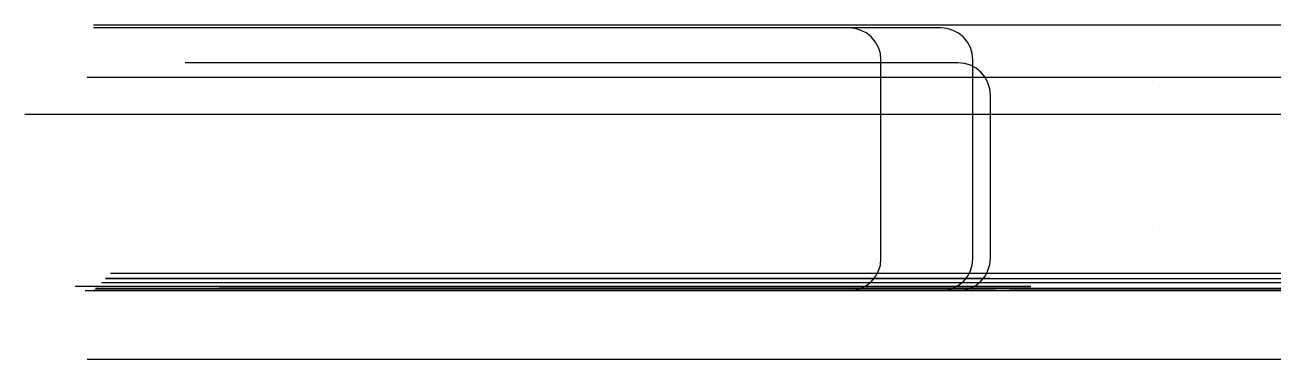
# Model space of a CAD drawing. Header units: metres. Extents: x 0 to 2256, y 0 to 166.
# Drawn here: x 0 to 621, y 0 to 166 of the extents above; entities that cross this region are included whole.
import ezdxf

# ---------------------------------------------------------------- set-up
doc = ezdxf.new("R2010")
doc.units = ezdxf.units.M
for name, color, linetype in [('RBAR-T10-F', 2, 'Continuous'), ('RBAR-T10-P', 2, 'Continuous'), ('RBAR-T12-G', 3, 'Continuous'), ('RBAR-T12-H', 3, 'Continuous'), ('RBAR-T16-I', 4, 'Continuous'), ('RBAR-T16-I1', 4, 'Continuous'), ('RBAR-T16-K', 4, 'Continuous'), ('RBAR-T20-L', 5, 'Continuous'), ('RBAR-T20-M', 5, 'Continuous'), ('RBAR-T20-O', 5, 'Continuous'), ('RBAR-T25-N', 6, 'Continuous'), ('RBAR-T8-A', 1, 'Continuous'), ('RBAR-T8-A1', 1, 'Continuous'), ('RBAR-T8-B', 1, 'Continuous'), ('RBAR-T8-B1', 1, 'Continuous'), ('RBAR-T8-B2', 1, 'Continuous'), ('RBAR-T8-C', 1, 'Continuous'), ('RBAR-T8-D', 1, 'Continuous'), ('RBAR-T8-E', 1, 'Continuous')]:
    doc.layers.add(name, color=color, linetype=linetype)

msp = doc.modelspace()

# ---------------------------------------------------------------- linework, layer by layer
at = {"layer": 'RBAR-T10-F'}
for points in [[(192.9, 35, 35), (192.9, 35, 9035)], [(228, 35, 35), (228, 35, 9035)], [(328, 35, 35), (328, 35, 9035)], [(428, 35, 35), (428, 35, 9035)]]:
    msp.add_polyline3d(points, dxfattribs=at)
at = {"layer": 'RBAR-T10-P'}
for points in [[(706.4, 35, 0), (55, 35, 0), (51.1, 35, 0.4), (47.4, 35, 1.5), (43.9, 35, 3.4), (40.9, 35, 5.9), (38.4, 35, 8.9), (36.5, 35, 12.4), (35.4, 35, 16.1), (35, 35, 20), (35, 35, 285.6), (35.4, 35, 289.5), (36.5, 35, 293.3), (38.4, 35, 296.7), (40.9, 35, 299.8), (43.9, 35, 302.3), (47.4, 35, 304.1), (51.1, 35, 305.3), (55, 35, 305.6), (726.4, 35, 305.6)], [(756.4, 35, 0), (105, 35, 0), (101.1, 35, 0.4), (97.4, 35, 1.5), (93.9, 35, 3.4), (90.9, 35, 5.9), (88.4, 35, 8.9), (86.5, 35, 12.4), (85.4, 35, 16.1), (85, 35, 20), (85, 35, 285.6), (85.4, 35, 289.5), (86.5, 35, 293.3), (88.4, 35, 296.7), (90.9, 35, 299.8), (93.9, 35, 302.3), (97.4, 35, 304.1), (101.1, 35, 305.3), (105, 35, 305.6), (776.4, 35, 305.6)], [(946, 35, 0), (294.7, 35, 0), (290.8, 35, 0.4), (287, 35, 1.5), (283.5, 35, 3.4), (280.5, 35, 5.9), (278, 35, 8.9), (276.2, 35, 12.4), (275, 35, 16.1), (274.6, 35, 20), (274.6, 35, 285.6), (275, 35, 289.5), (276.2, 35, 293.3), (278, 35, 296.7), (280.5, 35, 299.8), (283.5, 35, 302.3), (287, 35, 304.1), (290.8, 35, 305.3), (294.7, 35, 305.6), (966.1, 35, 305.6)], [(531, 35, 325.7), (706.4, 35, 325.7)], [(1236.6, 35, 8485), (585.2, 35, 8485), (581.3, 35, 8485.4), (577.6, 35, 8486.5), (574.1, 35, 8488.4), (571.1, 35, 8490.9), (568.6, 35, 8493.9), (566.7, 35, 8497.4), (565.6, 35, 8501.1), (565.2, 35, 8505), (565.2, 35, 8770.6), (565.6, 35, 8774.5), (566.7, 35, 8778.3), (568.6, 35, 8781.7), (571.1, 35, 8784.8), (574.1, 35, 8787.3), (577.6, 35, 8789.1), (581.3, 35, 8790.3), (585.2, 35, 8790.6), (1256.6, 35, 8790.6)], [(581, 35, 325.7), (756.4, 35, 325.7)]]:
    msp.add_polyline3d(points, dxfattribs=at)
at = {"layer": 'RBAR-T12-G'}
for points in [[(31, 140, 0), (2256, 140, 0)], [(0, 121.7, 0), (2225, 121.7, 0)], [(31, 0, 0), (2256, 0, 0)], [(31, 0, 0), (2256, 0, 0)]]:
    msp.add_polyline3d(points, dxfattribs=at)
at = {"layer": 'RBAR-T12-H'}
for points in [[(96.5, 36, 229.1), (308.2, 36, 229.1), (312.7, 36, 228.6), (317, 36, 227.3), (321, 36, 225.2), (324.5, 36, 222.3), (327.4, 36, 218.8), (329.5, 36, 214.8), (330.8, 36, 210.5), (331.3, 36, 206), (331.3, 36, 23.1), (330.8, 36, 18.6), (329.5, 36, 14.3), (327.4, 36, 10.3), (324.5, 36, 6.8), (321, 36, 3.9), (317, 36, 1.8), (312.7, 36, 0.4), (308.2, 36, 0), (125.3, 36, 0), (120.8, 36, 0.4), (116.5, 36, 1.8), (112.5, 36, 3.9), (109, 36, 6.8), (106.1, 36, 10.3), (104, 36, 14.3), (102.7, 36, 18.6), (102.2, 36, 23.1), (102.2, 36, 234.8), (96.5, 36, 229.1), (25, 36, 300.5), (25, 36, 157.6)], [(107.5, 36, 229.1), (319.2, 36, 229.1), (323.7, 36, 228.6), (328, 36, 227.3), (332, 36, 225.2), (335.5, 36, 222.3), (338.4, 36, 218.8), (340.5, 36, 214.8), (341.8, 36, 210.5), (342.3, 36, 206), (342.3, 36, 23.1), (341.8, 36, 18.6), (340.5, 36, 14.3), (338.4, 36, 10.3), (335.5, 36, 6.8), (332, 36, 3.9), (328, 36, 1.8), (323.7, 36, 0.4), (319.2, 36, 0), (136.3, 36, 0), (131.8, 36, 0.4), (127.5, 36, 1.8), (123.5, 36, 3.9), (120, 36, 6.8), (117.1, 36, 10.3), (115, 36, 14.3), (113.7, 36, 18.6), (113.2, 36, 23.1), (113.2, 36, 234.8), (107.5, 36, 229.1), (36, 36, 300.5), (36, 36, 157.6)], [(107.5, 36, 229.1), (319.2, 36, 229.1), (323.7, 36, 228.6), (328, 36, 227.3), (332, 36, 225.2), (335.5, 36, 222.3), (338.4, 36, 218.8), (340.5, 36, 214.8), (341.8, 36, 210.5), (342.3, 36, 206), (342.3, 36, 23.1), (341.8, 36, 18.6), (340.5, 36, 14.3), (338.4, 36, 10.3), (335.5, 36, 6.8), (332, 36, 3.9), (328, 36, 1.8), (323.7, 36, 0.4), (319.2, 36, 0), (136.3, 36, 0), (131.8, 36, 0.4), (127.5, 36, 1.8), (123.5, 36, 3.9), (120, 36, 6.8), (117.1, 36, 10.3), (115, 36, 14.3), (113.7, 36, 18.6), (113.2, 36, 23.1), (113.2, 36, 234.8), (107.5, 36, 229.1), (36, 36, 300.5), (36, 36, 157.6)], [(265.4, 36, 2502.8), (477.1, 36, 2502.8), (481.6, 36, 2502.4), (485.9, 36, 2501), (489.9, 36, 2498.9), (493.4, 36, 2496), (496.3, 36, 2492.5), (498.4, 36, 2488.5), (499.7, 36, 2484.2), (500.2, 36, 2479.7), (500.2, 36, 2296.8), (499.7, 36, 2292.3), (498.4, 36, 2288), (496.3, 36, 2284), (493.4, 36, 2280.5), (489.9, 36, 2277.6), (485.9, 36, 2275.5), (481.6, 36, 2274.2), (477.1, 36, 2273.8), (294.2, 36, 2273.8), (289.7, 36, 2274.2), (285.4, 36, 2275.5), (281.4, 36, 2277.6), (277.9, 36, 2280.5), (275, 36, 2284), (272.9, 36, 2288), (271.6, 36, 2292.3), (271.1, 36, 2296.8), (271.1, 36, 2508.6), (265.4, 36, 2502.8), (193.9, 36, 2574.3), (193.9, 36, 2431.4)], [(265.4, 36, 7050.3), (477.1, 36, 7050.3), (481.6, 36, 7049.9), (485.9, 36, 7048.5), (489.9, 36, 7046.4), (493.4, 36, 7043.5), (496.3, 36, 7040), (498.4, 36, 7036), (499.7, 36, 7031.7), (500.2, 36, 7027.2), (500.2, 36, 6844.3), (499.7, 36, 6839.8), (498.4, 36, 6835.5), (496.3, 36, 6831.5), (493.4, 36, 6828), (489.9, 36, 6825.1), (485.9, 36, 6823), (481.6, 36, 6821.7), (477.1, 36, 6821.2), (294.2, 36, 6821.2), (289.7, 36, 6821.7), (285.4, 36, 6823), (281.4, 36, 6825.1), (277.9, 36, 6828), (275, 36, 6831.5), (272.9, 36, 6835.5), (271.6, 36, 6839.8), (271.1, 36, 6844.3), (271.1, 36, 7056.1), (265.4, 36, 7050.3), (193.9, 36, 7121.8), (193.9, 36, 6978.9)]]:
    msp.add_polyline3d(points, dxfattribs=at)
at = {"layer": 'RBAR-T16-I'}
for points in [[(564, 136, 51.8), (564, 136, 2426.8)], [(564, 65.2, 51.8), (564, 65.2, 2426.8)], [(564, 38, 6682), (564, 38, 9057)]]:
    msp.add_polyline3d(points, dxfattribs=at)
at = {"layer": 'RBAR-T16-I1'}
for points in [[(564, 38, 38), (564, 38, 9038)], [(564, 38, 57), (564, 38, 9057)]]:
    msp.add_polyline3d(points, dxfattribs=at)
at = {"layer": 'RBAR-T16-K'}
msp.add_polyline3d([(38, 38, 1270), (799.8, 38, 1270), (806, 38, 1269.4), (812.1, 38, 1267.5), (817.6, 38, 1264.6), (822.5, 38, 1260.6), (826.5, 38, 1255.7), (829.4, 38, 1250.2), (831.2, 38, 1244.2), (831.9, 38, 1237.9), (831.9, 38, 0)], dxfattribs=at)
at = {"layer": 'RBAR-T20-L'}
for points in [[(40, 40, 0), (1715, 40, 0)], [(528, 40, 0), (2203, 40, 0)], [(581, 40, 0), (2256, 40, 0)]]:
    msp.add_polyline3d(points, dxfattribs=at)
at = {"layer": 'RBAR-T20-M'}
msp.add_polyline3d([(40, 40, 0), (409, 40, 0), (422.8, 40, 1.4), (436.1, 40, 5.4), (448.3, 40, 11.9), (459, 40, 20.7), (467.8, 40, 31.5), (474.4, 40, 43.7), (478.4, 40, 57), (479.8, 40, 70.8), (479.8, 40, 535.8), (478.4, 40, 549.6), (474.4, 40, 562.9), (467.8, 40, 575.1), (459, 40, 585.8), (448.3, 40, 594.6), (436.1, 40, 601.2), (422.8, 40, 605.2), (409, 40, 606.6), (40, 40, 606.6)], dxfattribs=at)
at = {"layer": 'RBAR-T20-O'}
msp.add_polyline3d([(140.9, 40, -639.8), (140.9, 40, 496.2), (140.6, 40, 503.4), (139.5, 40, 510.4), (137.7, 40, 517.3), (43.2, 40, 816.9), (41.4, 40, 823.8), (40.4, 40, 830.8), (40, 40, 838), (40, 40, 9095)], dxfattribs=at)
at = {"layer": 'RBAR-T25-N'}
msp.add_polyline3d([(919.6, 42.5, 0), (1056.5, 42.5, 0), (1073.8, 42.5, 1.7), (1090.5, 42.5, 6.8), (1105.8, 42.5, 15), (1119.2, 42.5, 26), (1130.3, 42.5, 39.4), (1138.5, 42.5, 54.8), (1143.5, 42.5, 71.4), (1145.2, 42.5, 88.7), (1145.2, 42.5, 1234.5), (1143.5, 42.5, 1251.9), (1138.5, 42.5, 1268.5), (1130.3, 42.5, 1283.8), (1119.2, 42.5, 1297.3), (1105.8, 42.5, 1308.3), (1090.5, 42.5, 1316.5), (1073.8, 42.5, 1321.6), (1056.5, 42.5, 1323.3), (42.5, 42.5, 1323.3)], dxfattribs=at)
msp.add_polyline3d([(919.6, 42.5, 0), (1056.5, 42.5, 0), (1073.8, 42.5, 1.7), (1090.5, 42.5, 6.8), (1105.8, 42.5, 15), (1119.2, 42.5, 26), (1130.3, 42.5, 39.4), (1138.5, 42.5, 54.8), (1143.5, 42.5, 71.4), (1145.2, 42.5, 88.7), (1145.2, 42.5, 1234.5), (1143.5, 42.5, 1251.9), (1138.5, 42.5, 1268.5), (1130.3, 42.5, 1283.8), (1119.2, 42.5, 1297.3), (1105.8, 42.5, 1308.3), (1090.5, 42.5, 1316.5), (1073.8, 42.5, 1321.6), (1056.5, 42.5, 1323.3), (42.5, 42.5, 1323.3)], dxfattribs=at)
at = {"layer": 'RBAR-T8-A'}
msp.add_polyline3d([(34, 34, 0), (2209, 34, 0)], dxfattribs=at)
msp.add_polyline3d([(34, 34, 0), (2209, 34, 0)], dxfattribs=at)
msp.add_polyline3d([(34, 34, 0), (2209, 34, 0)], dxfattribs=at)
msp.add_polyline3d([(34, 34, 0), (2209, 34, 0)], dxfattribs=at)
msp.add_polyline3d([(34, 34, 0), (2209, 34, 0)], dxfattribs=at)
msp.add_polyline3d([(34, 34, 0), (2209, 34, 0)], dxfattribs=at)
msp.add_polyline3d([(34, 34, 0), (2209, 34, 0)], dxfattribs=at)
msp.add_polyline3d([(34, 34, 0), (2209, 34, 0)], dxfattribs=at)
msp.add_polyline3d([(34, 34, 0), (2209, 34, 0)], dxfattribs=at)
msp.add_polyline3d([(34, 34, 0), (2209, 34, 0)], dxfattribs=at)
msp.add_polyline3d([(34, 34, 0), (2209, 34, 0)], dxfattribs=at)
msp.add_polyline3d([(34, 34, 0), (2209, 34, 0)], dxfattribs=at)
msp.add_polyline3d([(34, 34, 0), (2209, 34, 0)], dxfattribs=at)
msp.add_polyline3d([(34, 34, 0), (2209, 34, 0)], dxfattribs=at)
msp.add_polyline3d([(34, 34, 0), (2209, 34, 0)], dxfattribs=at)
msp.add_polyline3d([(34, 34, 0), (2209, 34, 0)], dxfattribs=at)
msp.add_polyline3d([(34, 34, 0), (2209, 34, 0)], dxfattribs=at)
msp.add_polyline3d([(34, 34, 0), (2209, 34, 0)], dxfattribs=at)
msp.add_polyline3d([(34, 34, 0), (2209, 34, 0)], dxfattribs=at)
msp.add_polyline3d([(34, 34, 0), (2209, 34, 0)], dxfattribs=at)
msp.add_polyline3d([(34, 34, 0), (2209, 34, 0)], dxfattribs=at)
msp.add_polyline3d([(34, 34, 0), (2209, 34, 0)], dxfattribs=at)
msp.add_polyline3d([(34, 34, 0), (2209, 34, 0)], dxfattribs=at)
msp.add_polyline3d([(34, 34, 0), (2209, 34, 0)], dxfattribs=at)
msp.add_polyline3d([(34, 34, 0), (2209, 34, 0)], dxfattribs=at)
msp.add_polyline3d([(34, 34, 0), (2209, 34, 0)], dxfattribs=at)
msp.add_polyline3d([(34, 34, 0), (2209, 34, 0)], dxfattribs=at)
msp.add_polyline3d([(34, 34, 0), (2209, 34, 0)], dxfattribs=at)
msp.add_polyline3d([(34, 34, 0), (2209, 34, 0)], dxfattribs=at)
msp.add_polyline3d([(34, 34, 0), (2209, 34, 0)], dxfattribs=at)
msp.add_polyline3d([(34, 34, 0), (2209, 34, 0)], dxfattribs=at)
msp.add_polyline3d([(34, 34, 0), (2209, 34, 0)], dxfattribs=at)
msp.add_polyline3d([(34, 34, 0), (2209, 34, 0)], dxfattribs=at)
msp.add_polyline3d([(34, 34, 0), (2209, 34, 0)], dxfattribs=at)
msp.add_polyline3d([(34, 34, 0), (2209, 34, 0)], dxfattribs=at)
msp.add_polyline3d([(34, 34, 0), (2209, 34, 0)], dxfattribs=at)
msp.add_polyline3d([(34, 34, 0), (2209, 34, 0)], dxfattribs=at)
msp.add_polyline3d([(34, 34, 0), (2209, 34, 0)], dxfattribs=at)
msp.add_polyline3d([(34, 34, 0), (2209, 34, 0)], dxfattribs=at)
msp.add_polyline3d([(34, 34, 0), (2209, 34, 0)], dxfattribs=at)
msp.add_polyline3d([(34, 34, 0), (2209, 34, 0)], dxfattribs=at)
msp.add_polyline3d([(34, 34, 0), (2209, 34, 0)], dxfattribs=at)
msp.add_polyline3d([(34, 34, 0), (2209, 34, 0)], dxfattribs=at)
msp.add_polyline3d([(34, 34, 0), (2209, 34, 0)], dxfattribs=at)
msp.add_polyline3d([(34, 34, 0), (2209, 34, 0)], dxfattribs=at)
msp.add_polyline3d([(34, 34, 0), (2209, 34, 0)], dxfattribs=at)
msp.add_polyline3d([(34, 34, 0), (2209, 34, 0)], dxfattribs=at)
msp.add_polyline3d([(34, 34, 0), (2209, 34, 0)], dxfattribs=at)
msp.add_polyline3d([(34, 34, 0), (2209, 34, 0)], dxfattribs=at)
msp.add_polyline3d([(34, 34, 0), (2209, 34, 0)], dxfattribs=at)
msp.add_polyline3d([(34, 34, 0), (2209, 34, 0)], dxfattribs=at)
msp.add_polyline3d([(34, 34, 0), (2209, 34, 0)], dxfattribs=at)
msp.add_polyline3d([(34, 34, 0), (2209, 34, 0)], dxfattribs=at)
at = {"layer": 'RBAR-T8-A1'}
msp.add_polyline3d([(34, 166, 0), (2234, 166, 0)], dxfattribs=at)
msp.add_polyline3d([(34, 166, 0), (2234, 166, 0)], dxfattribs=at)
msp.add_polyline3d([(34, 166, 0), (2234, 166, 0)], dxfattribs=at)
msp.add_polyline3d([(34, 166, 0), (2234, 166, 0)], dxfattribs=at)
msp.add_polyline3d([(34, 166, 0), (2234, 166, 0)], dxfattribs=at)
msp.add_polyline3d([(34, 166, 0), (2234, 166, 0)], dxfattribs=at)
msp.add_polyline3d([(34, 166, 0), (2234, 166, 0)], dxfattribs=at)
msp.add_polyline3d([(34, 166, 0), (2234, 166, 0)], dxfattribs=at)
msp.add_polyline3d([(34, 166, 0), (2234, 166, 0)], dxfattribs=at)
msp.add_polyline3d([(34, 166, 0), (2234, 166, 0)], dxfattribs=at)
msp.add_polyline3d([(34, 166, 0), (2234, 166, 0)], dxfattribs=at)
msp.add_polyline3d([(34, 166, 0), (2234, 166, 0)], dxfattribs=at)
msp.add_polyline3d([(34, 166, 0), (2234, 166, 0)], dxfattribs=at)
msp.add_polyline3d([(34, 166, 0), (2234, 166, 0)], dxfattribs=at)
msp.add_polyline3d([(34, 166, 0), (2234, 166, 0)], dxfattribs=at)
msp.add_polyline3d([(34, 166, 0), (2234, 166, 0)], dxfattribs=at)
msp.add_polyline3d([(34, 166, 0), (2234, 166, 0)], dxfattribs=at)
msp.add_polyline3d([(34, 166, 0), (2234, 166, 0)], dxfattribs=at)
msp.add_polyline3d([(34, 166, 0), (2234, 166, 0)], dxfattribs=at)
msp.add_polyline3d([(34, 166, 0), (2234, 166, 0)], dxfattribs=at)
msp.add_polyline3d([(34, 166, 0), (2234, 166, 0)], dxfattribs=at)
msp.add_polyline3d([(34, 166, 0), (2234, 166, 0)], dxfattribs=at)
msp.add_polyline3d([(34, 166, 0), (2234, 166, 0)], dxfattribs=at)
msp.add_polyline3d([(34, 166, 0), (2234, 166, 0)], dxfattribs=at)
msp.add_polyline3d([(34, 166, 0), (2234, 166, 0)], dxfattribs=at)
msp.add_polyline3d([(34, 166, 0), (2234, 166, 0)], dxfattribs=at)
msp.add_polyline3d([(34, 166, 0), (2234, 166, 0)], dxfattribs=at)
msp.add_polyline3d([(34, 166, 0), (2234, 166, 0)], dxfattribs=at)
msp.add_polyline3d([(34, 166, 0), (2234, 166, 0)], dxfattribs=at)
msp.add_polyline3d([(34, 166, 0), (2234, 166, 0)], dxfattribs=at)
msp.add_polyline3d([(34, 166, 0), (2234, 166, 0)], dxfattribs=at)
msp.add_polyline3d([(34, 166, 0), (2234, 166, 0)], dxfattribs=at)
msp.add_polyline3d([(34, 166, 0), (2234, 166, 0)], dxfattribs=at)
msp.add_polyline3d([(34, 166, 0), (2234, 166, 0)], dxfattribs=at)
msp.add_polyline3d([(34, 166, 0), (2234, 166, 0)], dxfattribs=at)
msp.add_polyline3d([(34, 166, 0), (2234, 166, 0)], dxfattribs=at)
msp.add_polyline3d([(34, 166, 0), (2234, 166, 0)], dxfattribs=at)
msp.add_polyline3d([(34, 166, 0), (2234, 166, 0)], dxfattribs=at)
msp.add_polyline3d([(34, 166, 0), (2234, 166, 0)], dxfattribs=at)
msp.add_polyline3d([(34, 166, 0), (2234, 166, 0)], dxfattribs=at)
msp.add_polyline3d([(34, 166, 0), (2234, 166, 0)], dxfattribs=at)
msp.add_polyline3d([(34, 166, 0), (2234, 166, 0)], dxfattribs=at)
msp.add_polyline3d([(34, 166, 0), (2234, 166, 0)], dxfattribs=at)
msp.add_polyline3d([(34, 166, 0), (2234, 166, 0)], dxfattribs=at)
msp.add_polyline3d([(34, 166, 0), (2234, 166, 0)], dxfattribs=at)
msp.add_polyline3d([(34, 166, 0), (2234, 166, 0)], dxfattribs=at)
msp.add_polyline3d([(34, 166, 0), (2234, 166, 0)], dxfattribs=at)
msp.add_polyline3d([(34, 166, 0), (2234, 166, 0)], dxfattribs=at)
msp.add_polyline3d([(34, 166, 0), (2234, 166, 0)], dxfattribs=at)
msp.add_polyline3d([(34, 166, 0), (2234, 166, 0)], dxfattribs=at)
msp.add_polyline3d([(34, 166, 0), (2234, 166, 0)], dxfattribs=at)
msp.add_polyline3d([(34, 166, 0), (2234, 166, 0)], dxfattribs=at)
msp.add_polyline3d([(34, 166, 0), (2234, 166, 0)], dxfattribs=at)
at = {"layer": 'RBAR-T8-B'}
for points in [[(34, 34, 0), (420.5, 34, 0), (423.7, 34, 0.3), (426.8, 34, 1.2), (429.6, 34, 2.7), (432.1, 34, 4.8), (434.1, 34, 7.2), (435.6, 34, 10), (436.5, 34, 13.1), (436.8, 34, 16.3), (436.8, 34, 67.1), (436.5, 34, 70.3), (435.6, 34, 73.4), (434.1, 34, 76.2), (432.1, 34, 78.6), (429.6, 34, 80.7), (426.8, 34, 82.2), (423.7, 34, 83.1), (420.5, 34, 83.4), (34, 34, 83.4)], [(34, 34, 0), (420.5, 34, 0), (423.7, 34, 0.3), (426.8, 34, 1.2), (429.6, 34, 2.7), (432.1, 34, 4.8), (434.1, 34, 7.2), (435.6, 34, 10), (436.5, 34, 13.1), (436.8, 34, 16.3), (436.8, 34, 67.1), (436.5, 34, 70.3), (435.6, 34, 73.4), (434.1, 34, 76.2), (432.1, 34, 78.6), (429.6, 34, 80.7), (426.8, 34, 82.2), (423.7, 34, 83.1), (420.5, 34, 83.4), (34, 34, 83.4)], [(34, 34, 0), (420.5, 34, 0), (423.7, 34, 0.3), (426.8, 34, 1.2), (429.6, 34, 2.7), (432.1, 34, 4.8), (434.1, 34, 7.2), (435.6, 34, 10), (436.5, 34, 13.1), (436.8, 34, 16.3), (436.8, 34, 67.1), (436.5, 34, 70.3), (435.6, 34, 73.4), (434.1, 34, 76.2), (432.1, 34, 78.6), (429.6, 34, 80.7), (426.8, 34, 82.2), (423.7, 34, 83.1), (420.5, 34, 83.4), (34, 34, 83.4)], [(34, 34, 0), (420.5, 34, 0), (423.7, 34, 0.3), (426.8, 34, 1.2), (429.6, 34, 2.7), (432.1, 34, 4.8), (434.1, 34, 7.2), (435.6, 34, 10), (436.5, 34, 13.1), (436.8, 34, 16.3), (436.8, 34, 67.1), (436.5, 34, 70.3), (435.6, 34, 73.4), (434.1, 34, 76.2), (432.1, 34, 78.6), (429.6, 34, 80.7), (426.8, 34, 82.2), (423.7, 34, 83.1), (420.5, 34, 83.4), (34, 34, 83.4)], [(34, 34, 0), (420.5, 34, 0), (423.7, 34, 0.3), (426.8, 34, 1.2), (429.6, 34, 2.7), (432.1, 34, 4.8), (434.1, 34, 7.2), (435.6, 34, 10), (436.5, 34, 13.1), (436.8, 34, 16.3), (436.8, 34, 67.1), (436.5, 34, 70.3), (435.6, 34, 73.4), (434.1, 34, 76.2), (432.1, 34, 78.6), (429.6, 34, 80.7), (426.8, 34, 82.2), (423.7, 34, 83.1), (420.5, 34, 83.4), (34, 34, 83.4)], [(34, 34, 0), (420.5, 34, 0), (423.7, 34, 0.3), (426.8, 34, 1.2), (429.6, 34, 2.7), (432.1, 34, 4.8), (434.1, 34, 7.2), (435.6, 34, 10), (436.5, 34, 13.1), (436.8, 34, 16.3), (436.8, 34, 67.1), (436.5, 34, 70.3), (435.6, 34, 73.4), (434.1, 34, 76.2), (432.1, 34, 78.6), (429.6, 34, 80.7), (426.8, 34, 82.2), (423.7, 34, 83.1), (420.5, 34, 83.4), (34, 34, 83.4)], [(34, 34, 0), (420.5, 34, 0), (423.7, 34, 0.3), (426.8, 34, 1.2), (429.6, 34, 2.7), (432.1, 34, 4.8), (434.1, 34, 7.2), (435.6, 34, 10), (436.5, 34, 13.1), (436.8, 34, 16.3), (436.8, 34, 67.1), (436.5, 34, 70.3), (435.6, 34, 73.4), (434.1, 34, 76.2), (432.1, 34, 78.6), (429.6, 34, 80.7), (426.8, 34, 82.2), (423.7, 34, 83.1), (420.5, 34, 83.4), (34, 34, 83.4)], [(34, 34, 0), (420.5, 34, 0), (423.7, 34, 0.3), (426.8, 34, 1.2), (429.6, 34, 2.7), (432.1, 34, 4.8), (434.1, 34, 7.2), (435.6, 34, 10), (436.5, 34, 13.1), (436.8, 34, 16.3), (436.8, 34, 67.1), (436.5, 34, 70.3), (435.6, 34, 73.4), (434.1, 34, 76.2), (432.1, 34, 78.6), (429.6, 34, 80.7), (426.8, 34, 82.2), (423.7, 34, 83.1), (420.5, 34, 83.4), (34, 34, 83.4)], [(34, 34, 0), (420.5, 34, 0), (423.7, 34, 0.3), (426.8, 34, 1.2), (429.6, 34, 2.7), (432.1, 34, 4.8), (434.1, 34, 7.2), (435.6, 34, 10), (436.5, 34, 13.1), (436.8, 34, 16.3), (436.8, 34, 67.1), (436.5, 34, 70.3), (435.6, 34, 73.4), (434.1, 34, 76.2), (432.1, 34, 78.6), (429.6, 34, 80.7), (426.8, 34, 82.2), (423.7, 34, 83.1), (420.5, 34, 83.4), (34, 34, 83.4)], [(34, 34, 0), (420.5, 34, 0), (423.7, 34, 0.3), (426.8, 34, 1.2), (429.6, 34, 2.7), (432.1, 34, 4.8), (434.1, 34, 7.2), (435.6, 34, 10), (436.5, 34, 13.1), (436.8, 34, 16.3), (436.8, 34, 67.1), (436.5, 34, 70.3), (435.6, 34, 73.4), (434.1, 34, 76.2), (432.1, 34, 78.6), (429.6, 34, 80.7), (426.8, 34, 82.2), (423.7, 34, 83.1), (420.5, 34, 83.4), (34, 34, 83.4)], [(34, 34, 0), (420.5, 34, 0), (423.7, 34, 0.3), (426.8, 34, 1.2), (429.6, 34, 2.7), (432.1, 34, 4.8), (434.1, 34, 7.2), (435.6, 34, 10), (436.5, 34, 13.1), (436.8, 34, 16.3), (436.8, 34, 67.1), (436.5, 34, 70.3), (435.6, 34, 73.4), (434.1, 34, 76.2), (432.1, 34, 78.6), (429.6, 34, 80.7), (426.8, 34, 82.2), (423.7, 34, 83.1), (420.5, 34, 83.4), (34, 34, 83.4)], [(79.7, 34, 0), (466.3, 34, 0), (469.4, 34, 0.3), (472.5, 34, 1.2), (475.3, 34, 2.7), (477.8, 34, 4.8), (479.8, 34, 7.2), (481.3, 34, 10), (482.2, 34, 13.1), (482.5, 34, 16.3), (482.5, 34, 67.1), (482.2, 34, 70.3), (481.3, 34, 73.4), (479.8, 34, 76.2), (477.8, 34, 78.6), (475.3, 34, 80.7), (472.5, 34, 82.2), (469.4, 34, 83.1), (466.3, 34, 83.4), (79.7, 34, 83.4)], [(79.7, 34, 0), (466.3, 34, 0), (469.4, 34, 0.3), (472.5, 34, 1.2), (475.3, 34, 2.7), (477.8, 34, 4.8), (479.8, 34, 7.2), (481.3, 34, 10), (482.2, 34, 13.1), (482.5, 34, 16.3), (482.5, 34, 67.1), (482.2, 34, 70.3), (481.3, 34, 73.4), (479.8, 34, 76.2), (477.8, 34, 78.6), (475.3, 34, 80.7), (472.5, 34, 82.2), (469.4, 34, 83.1), (466.3, 34, 83.4), (79.7, 34, 83.4)], [(79.7, 34, 0), (466.3, 34, 0), (469.4, 34, 0.3), (472.5, 34, 1.2), (475.3, 34, 2.7), (477.8, 34, 4.8), (479.8, 34, 7.2), (481.3, 34, 10), (482.2, 34, 13.1), (482.5, 34, 16.3), (482.5, 34, 67.1), (482.2, 34, 70.3), (481.3, 34, 73.4), (479.8, 34, 76.2), (477.8, 34, 78.6), (475.3, 34, 80.7), (472.5, 34, 82.2), (469.4, 34, 83.1), (466.3, 34, 83.4), (79.7, 34, 83.4)], [(79.7, 34, 0), (466.3, 34, 0), (469.4, 34, 0.3), (472.5, 34, 1.2), (475.3, 34, 2.7), (477.8, 34, 4.8), (479.8, 34, 7.2), (481.3, 34, 10), (482.2, 34, 13.1), (482.5, 34, 16.3), (482.5, 34, 67.1), (482.2, 34, 70.3), (481.3, 34, 73.4), (479.8, 34, 76.2), (477.8, 34, 78.6), (475.3, 34, 80.7), (472.5, 34, 82.2), (469.4, 34, 83.1), (466.3, 34, 83.4), (79.7, 34, 83.4)], [(79.7, 34, 0), (466.3, 34, 0), (469.4, 34, 0.3), (472.5, 34, 1.2), (475.3, 34, 2.7), (477.8, 34, 4.8), (479.8, 34, 7.2), (481.3, 34, 10), (482.2, 34, 13.1), (482.5, 34, 16.3), (482.5, 34, 67.1), (482.2, 34, 70.3), (481.3, 34, 73.4), (479.8, 34, 76.2), (477.8, 34, 78.6), (475.3, 34, 80.7), (472.5, 34, 82.2), (469.4, 34, 83.1), (466.3, 34, 83.4), (79.7, 34, 83.4)], [(79.7, 34, 0), (466.3, 34, 0), (469.4, 34, 0.3), (472.5, 34, 1.2), (475.3, 34, 2.7), (477.8, 34, 4.8), (479.8, 34, 7.2), (481.3, 34, 10), (482.2, 34, 13.1), (482.5, 34, 16.3), (482.5, 34, 67.1), (482.2, 34, 70.3), (481.3, 34, 73.4), (479.8, 34, 76.2), (477.8, 34, 78.6), (475.3, 34, 80.7), (472.5, 34, 82.2), (469.4, 34, 83.1), (466.3, 34, 83.4), (79.7, 34, 83.4)], [(79.7, 34, 0), (466.3, 34, 0), (469.4, 34, 0.3), (472.5, 34, 1.2), (475.3, 34, 2.7), (477.8, 34, 4.8), (479.8, 34, 7.2), (481.3, 34, 10), (482.2, 34, 13.1), (482.5, 34, 16.3), (482.5, 34, 67.1), (482.2, 34, 70.3), (481.3, 34, 73.4), (479.8, 34, 76.2), (477.8, 34, 78.6), (475.3, 34, 80.7), (472.5, 34, 82.2), (469.4, 34, 83.1), (466.3, 34, 83.4), (79.7, 34, 83.4)], [(79.7, 34, 0), (466.3, 34, 0), (469.4, 34, 0.3), (472.5, 34, 1.2), (475.3, 34, 2.7), (477.8, 34, 4.8), (479.8, 34, 7.2), (481.3, 34, 10), (482.2, 34, 13.1), (482.5, 34, 16.3), (482.5, 34, 67.1), (482.2, 34, 70.3), (481.3, 34, 73.4), (479.8, 34, 76.2), (477.8, 34, 78.6), (475.3, 34, 80.7), (472.5, 34, 82.2), (469.4, 34, 83.1), (466.3, 34, 83.4), (79.7, 34, 83.4)], [(79.7, 34, 0), (466.3, 34, 0), (469.4, 34, 0.3), (472.5, 34, 1.2), (475.3, 34, 2.7), (477.8, 34, 4.8), (479.8, 34, 7.2), (481.3, 34, 10), (482.2, 34, 13.1), (482.5, 34, 16.3), (482.5, 34, 67.1), (482.2, 34, 70.3), (481.3, 34, 73.4), (479.8, 34, 76.2), (477.8, 34, 78.6), (475.3, 34, 80.7), (472.5, 34, 82.2), (469.4, 34, 83.1), (466.3, 34, 83.4), (79.7, 34, 83.4)], [(79.7, 34, 0), (466.3, 34, 0), (469.4, 34, 0.3), (472.5, 34, 1.2), (475.3, 34, 2.7), (477.8, 34, 4.8), (479.8, 34, 7.2), (481.3, 34, 10), (482.2, 34, 13.1), (482.5, 34, 16.3), (482.5, 34, 67.1), (482.2, 34, 70.3), (481.3, 34, 73.4), (479.8, 34, 76.2), (477.8, 34, 78.6), (475.3, 34, 80.7), (472.5, 34, 82.2), (469.4, 34, 83.1), (466.3, 34, 83.4), (79.7, 34, 83.4)], [(79.7, 34, 0), (466.3, 34, 0), (469.4, 34, 0.3), (472.5, 34, 1.2), (475.3, 34, 2.7), (477.8, 34, 4.8), (479.8, 34, 7.2), (481.3, 34, 10), (482.2, 34, 13.1), (482.5, 34, 16.3), (482.5, 34, 67.1), (482.2, 34, 70.3), (481.3, 34, 73.4), (479.8, 34, 76.2), (477.8, 34, 78.6), (475.3, 34, 80.7), (472.5, 34, 82.2), (469.4, 34, 83.1), (466.3, 34, 83.4), (79.7, 34, 83.4)], [(79.7, 34, 0), (466.3, 34, 0), (469.4, 34, 0.3), (472.5, 34, 1.2), (475.3, 34, 2.7), (477.8, 34, 4.8), (479.8, 34, 7.2), (481.3, 34, 10), (482.2, 34, 13.1), (482.5, 34, 16.3), (482.5, 34, 67.1), (482.2, 34, 70.3), (481.3, 34, 73.4), (479.8, 34, 76.2), (477.8, 34, 78.6), (475.3, 34, 80.7), (472.5, 34, 82.2), (469.4, 34, 83.1), (466.3, 34, 83.4), (79.7, 34, 83.4)], [(79.7, 34, 0), (466.3, 34, 0), (469.4, 34, 0.3), (472.5, 34, 1.2), (475.3, 34, 2.7), (477.8, 34, 4.8), (479.8, 34, 7.2), (481.3, 34, 10), (482.2, 34, 13.1), (482.5, 34, 16.3), (482.5, 34, 67.1), (482.2, 34, 70.3), (481.3, 34, 73.4), (479.8, 34, 76.2), (477.8, 34, 78.6), (475.3, 34, 80.7), (472.5, 34, 82.2), (469.4, 34, 83.1), (466.3, 34, 83.4), (79.7, 34, 83.4)], [(79.7, 34, 0), (466.3, 34, 0), (469.4, 34, 0.3), (472.5, 34, 1.2), (475.3, 34, 2.7), (477.8, 34, 4.8), (479.8, 34, 7.2), (481.3, 34, 10), (482.2, 34, 13.1), (482.5, 34, 16.3), (482.5, 34, 67.1), (482.2, 34, 70.3), (481.3, 34, 73.4), (479.8, 34, 76.2), (477.8, 34, 78.6), (475.3, 34, 80.7), (472.5, 34, 82.2), (469.4, 34, 83.1), (466.3, 34, 83.4), (79.7, 34, 83.4)], [(79.7, 34, 0), (466.3, 34, 0), (469.4, 34, 0.3), (472.5, 34, 1.2), (475.3, 34, 2.7), (477.8, 34, 4.8), (479.8, 34, 7.2), (481.3, 34, 10), (482.2, 34, 13.1), (482.5, 34, 16.3), (482.5, 34, 67.1), (482.2, 34, 70.3), (481.3, 34, 73.4), (479.8, 34, 76.2), (477.8, 34, 78.6), (475.3, 34, 80.7), (472.5, 34, 82.2), (469.4, 34, 83.1), (466.3, 34, 83.4), (79.7, 34, 83.4)], [(79.7, 34, 0), (466.3, 34, 0), (469.4, 34, 0.3), (472.5, 34, 1.2), (475.3, 34, 2.7), (477.8, 34, 4.8), (479.8, 34, 7.2), (481.3, 34, 10), (482.2, 34, 13.1), (482.5, 34, 16.3), (482.5, 34, 67.1), (482.2, 34, 70.3), (481.3, 34, 73.4), (479.8, 34, 76.2), (477.8, 34, 78.6), (475.3, 34, 80.7), (472.5, 34, 82.2), (469.4, 34, 83.1), (466.3, 34, 83.4), (79.7, 34, 83.4)], [(79.7, 34, 0), (466.3, 34, 0), (469.4, 34, 0.3), (472.5, 34, 1.2), (475.3, 34, 2.7), (477.8, 34, 4.8), (479.8, 34, 7.2), (481.3, 34, 10), (482.2, 34, 13.1), (482.5, 34, 16.3), (482.5, 34, 67.1), (482.2, 34, 70.3), (481.3, 34, 73.4), (479.8, 34, 76.2), (477.8, 34, 78.6), (475.3, 34, 80.7), (472.5, 34, 82.2), (469.4, 34, 83.1), (466.3, 34, 83.4), (79.7, 34, 83.4)], [(79.7, 34, 0), (466.3, 34, 0), (469.4, 34, 0.3), (472.5, 34, 1.2), (475.3, 34, 2.7), (477.8, 34, 4.8), (479.8, 34, 7.2), (481.3, 34, 10), (482.2, 34, 13.1), (482.5, 34, 16.3), (482.5, 34, 67.1), (482.2, 34, 70.3), (481.3, 34, 73.4), (479.8, 34, 76.2), (477.8, 34, 78.6), (475.3, 34, 80.7), (472.5, 34, 82.2), (469.4, 34, 83.1), (466.3, 34, 83.4), (79.7, 34, 83.4)], [(79.7, 34, 0), (466.3, 34, 0), (469.4, 34, 0.3), (472.5, 34, 1.2), (475.3, 34, 2.7), (477.8, 34, 4.8), (479.8, 34, 7.2), (481.3, 34, 10), (482.2, 34, 13.1), (482.5, 34, 16.3), (482.5, 34, 67.1), (482.2, 34, 70.3), (481.3, 34, 73.4), (479.8, 34, 76.2), (477.8, 34, 78.6), (475.3, 34, 80.7), (472.5, 34, 82.2), (469.4, 34, 83.1), (466.3, 34, 83.4), (79.7, 34, 83.4)], [(79.7, 34, 0), (466.3, 34, 0), (469.4, 34, 0.3), (472.5, 34, 1.2), (475.3, 34, 2.7), (477.8, 34, 4.8), (479.8, 34, 7.2), (481.3, 34, 10), (482.2, 34, 13.1), (482.5, 34, 16.3), (482.5, 34, 67.1), (482.2, 34, 70.3), (481.3, 34, 73.4), (479.8, 34, 76.2), (477.8, 34, 78.6), (475.3, 34, 80.7), (472.5, 34, 82.2), (469.4, 34, 83.1), (466.3, 34, 83.4), (79.7, 34, 83.4)]]:
    msp.add_polyline3d(points, dxfattribs=at)
at = {"layer": 'RBAR-T8-B1'}
msp.add_polyline3d([(79.7, 34, 0), (463.9, 34, 0), (467.1, 34.3, 0), (470.1, 35.2, 0), (472.9, 36.7, 0), (475.3, 38.7, 0), (477.4, 41.2, 0), (478.8, 44, 0), (479.8, 47, 0), (480.1, 50.2, 0), (480.1, 131.1, 0), (479.8, 134.2, 0), (478.8, 137.2, 0), (477.4, 140, 0), (475.3, 142.5, 0), (472.9, 144.5, 0), (470.1, 146, 0), (467.1, 146.9, 0), (463.9, 147.2, 0), (79.7, 147.2, 0)], dxfattribs=at)
msp.add_polyline3d([(79.7, 34, 0), (463.9, 34, 0), (467.1, 34.3, 0), (470.1, 35.2, 0), (472.9, 36.7, 0), (475.3, 38.7, 0), (477.4, 41.2, 0), (478.8, 44, 0), (479.8, 47, 0), (480.1, 50.2, 0), (480.1, 131.1, 0), (479.8, 134.2, 0), (478.8, 137.2, 0), (477.4, 140, 0), (475.3, 142.5, 0), (472.9, 144.5, 0), (470.1, 146, 0), (467.1, 146.9, 0), (463.9, 147.2, 0), (79.7, 147.2, 0)], dxfattribs=at)
msp.add_polyline3d([(79.7, 34, 0), (463.9, 34, 0), (467.1, 34.3, 0), (470.1, 35.2, 0), (472.9, 36.7, 0), (475.3, 38.7, 0), (477.4, 41.2, 0), (478.8, 44, 0), (479.8, 47, 0), (480.1, 50.2, 0), (480.1, 131.1, 0), (479.8, 134.2, 0), (478.8, 137.2, 0), (477.4, 140, 0), (475.3, 142.5, 0), (472.9, 144.5, 0), (470.1, 146, 0), (467.1, 146.9, 0), (463.9, 147.2, 0), (79.7, 147.2, 0)], dxfattribs=at)
msp.add_polyline3d([(79.7, 34, 0), (463.9, 34, 0), (467.1, 34.3, 0), (470.1, 35.2, 0), (472.9, 36.7, 0), (475.3, 38.7, 0), (477.4, 41.2, 0), (478.8, 44, 0), (479.8, 47, 0), (480.1, 50.2, 0), (480.1, 131.1, 0), (479.8, 134.2, 0), (478.8, 137.2, 0), (477.4, 140, 0), (475.3, 142.5, 0), (472.9, 144.5, 0), (470.1, 146, 0), (467.1, 146.9, 0), (463.9, 147.2, 0), (79.7, 147.2, 0)], dxfattribs=at)
msp.add_polyline3d([(79.7, 34, 0), (463.9, 34, 0), (467.1, 34.3, 0), (470.1, 35.2, 0), (472.9, 36.7, 0), (475.3, 38.7, 0), (477.4, 41.2, 0), (478.8, 44, 0), (479.8, 47, 0), (480.1, 50.2, 0), (480.1, 131.1, 0), (479.8, 134.2, 0), (478.8, 137.2, 0), (477.4, 140, 0), (475.3, 142.5, 0), (472.9, 144.5, 0), (470.1, 146, 0), (467.1, 146.9, 0), (463.9, 147.2, 0), (79.7, 147.2, 0)], dxfattribs=at)
at = {"layer": 'RBAR-T8-B2'}
for points in [[(34, 34, 0), (409.7, 34, 0), (412.8, 34.3, 0), (415.8, 35.2, 0), (418.5, 36.7, 0), (420.9, 38.6, 0), (422.9, 41, 0), (424.4, 43.8, 0), (425.3, 46.7, 0), (425.6, 49.8, 0), (425.6, 148.7, 0), (425.3, 151.8, 0), (424.4, 154.8, 0), (422.9, 157.5, 0), (420.9, 159.9, 0), (418.5, 161.9, 0), (415.8, 163.3, 0), (412.8, 164.2, 0), (409.7, 164.5, 0), (34, 164.5, 0)], [(34, 34, 0), (409.7, 34, 0), (412.8, 34.3, 0), (415.8, 35.2, 0), (418.5, 36.7, 0), (420.9, 38.6, 0), (422.9, 41, 0), (424.4, 43.8, 0), (425.3, 46.7, 0), (425.6, 49.8, 0), (425.6, 148.7, 0), (425.3, 151.8, 0), (424.4, 154.8, 0), (422.9, 157.5, 0), (420.9, 159.9, 0), (418.5, 161.9, 0), (415.8, 163.3, 0), (412.8, 164.2, 0), (409.7, 164.5, 0), (34, 164.5, 0)], [(34, 34, 0), (409.7, 34, 0), (412.8, 34.3, 0), (415.8, 35.2, 0), (418.5, 36.7, 0), (420.9, 38.6, 0), (422.9, 41, 0), (424.4, 43.8, 0), (425.3, 46.7, 0), (425.6, 49.8, 0), (425.6, 148.7, 0), (425.3, 151.8, 0), (424.4, 154.8, 0), (422.9, 157.5, 0), (420.9, 159.9, 0), (418.5, 161.9, 0), (415.8, 163.3, 0), (412.8, 164.2, 0), (409.7, 164.5, 0), (34, 164.5, 0)], [(34, 34, 0), (409.7, 34, 0), (412.8, 34.3, 0), (415.8, 35.2, 0), (418.5, 36.7, 0), (420.9, 38.6, 0), (422.9, 41, 0), (424.4, 43.8, 0), (425.3, 46.7, 0), (425.6, 49.8, 0), (425.6, 148.7, 0), (425.3, 151.8, 0), (424.4, 154.8, 0), (422.9, 157.5, 0), (420.9, 159.9, 0), (418.5, 161.9, 0), (415.8, 163.3, 0), (412.8, 164.2, 0), (409.7, 164.5, 0), (34, 164.5, 0)], [(34, 34, 0), (409.7, 34, 0), (412.8, 34.3, 0), (415.8, 35.2, 0), (418.5, 36.7, 0), (420.9, 38.6, 0), (422.9, 41, 0), (424.4, 43.8, 0), (425.3, 46.7, 0), (425.6, 49.8, 0), (425.6, 148.7, 0), (425.3, 151.8, 0), (424.4, 154.8, 0), (422.9, 157.5, 0), (420.9, 159.9, 0), (418.5, 161.9, 0), (415.8, 163.3, 0), (412.8, 164.2, 0), (409.7, 164.5, 0), (34, 164.5, 0)], [(34, 34, 0), (409.7, 34, 0), (412.8, 34.3, 0), (415.8, 35.2, 0), (418.5, 36.7, 0), (420.9, 38.6, 0), (422.9, 41, 0), (424.4, 43.8, 0), (425.3, 46.7, 0), (425.6, 49.8, 0), (425.6, 148.7, 0), (425.3, 151.8, 0), (424.4, 154.8, 0), (422.9, 157.5, 0), (420.9, 159.9, 0), (418.5, 161.9, 0), (415.8, 163.3, 0), (412.8, 164.2, 0), (409.7, 164.5, 0), (34, 164.5, 0)], [(34, 34, 0), (409.7, 34, 0), (412.8, 34.3, 0), (415.8, 35.2, 0), (418.5, 36.7, 0), (420.9, 38.6, 0), (422.9, 41, 0), (424.4, 43.8, 0), (425.3, 46.7, 0), (425.6, 49.8, 0), (425.6, 148.7, 0), (425.3, 151.8, 0), (424.4, 154.8, 0), (422.9, 157.5, 0), (420.9, 159.9, 0), (418.5, 161.9, 0), (415.8, 163.3, 0), (412.8, 164.2, 0), (409.7, 164.5, 0), (34, 164.5, 0)], [(34, 34, 0), (409.7, 34, 0), (412.8, 34.3, 0), (415.8, 35.2, 0), (418.5, 36.7, 0), (420.9, 38.6, 0), (422.9, 41, 0), (424.4, 43.8, 0), (425.3, 46.7, 0), (425.6, 49.8, 0), (425.6, 148.7, 0), (425.3, 151.8, 0), (424.4, 154.8, 0), (422.9, 157.5, 0), (420.9, 159.9, 0), (418.5, 161.9, 0), (415.8, 163.3, 0), (412.8, 164.2, 0), (409.7, 164.5, 0), (34, 164.5, 0)], [(34, 34, 0), (409.7, 34, 0), (412.8, 34.3, 0), (415.8, 35.2, 0), (418.5, 36.7, 0), (420.9, 38.6, 0), (422.9, 41, 0), (424.4, 43.8, 0), (425.3, 46.7, 0), (425.6, 49.8, 0), (425.6, 148.7, 0), (425.3, 151.8, 0), (424.4, 154.8, 0), (422.9, 157.5, 0), (420.9, 159.9, 0), (418.5, 161.9, 0), (415.8, 163.3, 0), (412.8, 164.2, 0), (409.7, 164.5, 0), (34, 164.5, 0)], [(34, 34, 0), (409.7, 34, 0), (412.8, 34.3, 0), (415.8, 35.2, 0), (418.5, 36.7, 0), (420.9, 38.6, 0), (422.9, 41, 0), (424.4, 43.8, 0), (425.3, 46.7, 0), (425.6, 49.8, 0), (425.6, 148.7, 0), (425.3, 151.8, 0), (424.4, 154.8, 0), (422.9, 157.5, 0), (420.9, 159.9, 0), (418.5, 161.9, 0), (415.8, 163.3, 0), (412.8, 164.2, 0), (409.7, 164.5, 0), (34, 164.5, 0)], [(34, 34, 0), (409.7, 34, 0), (412.8, 34.3, 0), (415.8, 35.2, 0), (418.5, 36.7, 0), (420.9, 38.6, 0), (422.9, 41, 0), (424.4, 43.8, 0), (425.3, 46.7, 0), (425.6, 49.8, 0), (425.6, 148.7, 0), (425.3, 151.8, 0), (424.4, 154.8, 0), (422.9, 157.5, 0), (420.9, 159.9, 0), (418.5, 161.9, 0), (415.8, 163.3, 0), (412.8, 164.2, 0), (409.7, 164.5, 0), (34, 164.5, 0)], [(34, 34, 0), (409.7, 34, 0), (412.8, 34.3, 0), (415.8, 35.2, 0), (418.5, 36.7, 0), (420.9, 38.6, 0), (422.9, 41, 0), (424.4, 43.8, 0), (425.3, 46.7, 0), (425.6, 49.8, 0), (425.6, 148.7, 0), (425.3, 151.8, 0), (424.4, 154.8, 0), (422.9, 157.5, 0), (420.9, 159.9, 0), (418.5, 161.9, 0), (415.8, 163.3, 0), (412.8, 164.2, 0), (409.7, 164.5, 0), (34, 164.5, 0)], [(34, 34, 0), (409.7, 34, 0), (412.8, 34.3, 0), (415.8, 35.2, 0), (418.5, 36.7, 0), (420.9, 38.6, 0), (422.9, 41, 0), (424.4, 43.8, 0), (425.3, 46.7, 0), (425.6, 49.8, 0), (425.6, 148.7, 0), (425.3, 151.8, 0), (424.4, 154.8, 0), (422.9, 157.5, 0), (420.9, 159.9, 0), (418.5, 161.9, 0), (415.8, 163.3, 0), (412.8, 164.2, 0), (409.7, 164.5, 0), (34, 164.5, 0)], [(79.7, 34, 0), (455.5, 34, 0), (458.5, 34.3, 0), (461.5, 35.2, 0), (464.2, 36.7, 0), (466.6, 38.6, 0), (468.6, 41, 0), (470.1, 43.8, 0), (471, 46.7, 0), (471.3, 49.8, 0), (471.3, 148.7, 0), (471, 151.8, 0), (470.1, 154.8, 0), (468.6, 157.5, 0), (466.6, 159.9, 0), (464.2, 161.9, 0), (461.5, 163.3, 0), (458.5, 164.2, 0), (455.5, 164.5, 0), (79.7, 164.5, 0)], [(79.7, 34, 0), (455.5, 34, 0), (458.5, 34.3, 0), (461.5, 35.2, 0), (464.2, 36.7, 0), (466.6, 38.6, 0), (468.6, 41, 0), (470.1, 43.8, 0), (471, 46.7, 0), (471.3, 49.8, 0), (471.3, 148.7, 0), (471, 151.8, 0), (470.1, 154.8, 0), (468.6, 157.5, 0), (466.6, 159.9, 0), (464.2, 161.9, 0), (461.5, 163.3, 0), (458.5, 164.2, 0), (455.5, 164.5, 0), (79.7, 164.5, 0)], [(79.7, 34, 0), (455.5, 34, 0), (458.5, 34.3, 0), (461.5, 35.2, 0), (464.2, 36.7, 0), (466.6, 38.6, 0), (468.6, 41, 0), (470.1, 43.8, 0), (471, 46.7, 0), (471.3, 49.8, 0), (471.3, 148.7, 0), (471, 151.8, 0), (470.1, 154.8, 0), (468.6, 157.5, 0), (466.6, 159.9, 0), (464.2, 161.9, 0), (461.5, 163.3, 0), (458.5, 164.2, 0), (455.5, 164.5, 0), (79.7, 164.5, 0)], [(79.7, 34, 0), (455.5, 34, 0), (458.5, 34.3, 0), (461.5, 35.2, 0), (464.2, 36.7, 0), (466.6, 38.6, 0), (468.6, 41, 0), (470.1, 43.8, 0), (471, 46.7, 0), (471.3, 49.8, 0), (471.3, 148.7, 0), (471, 151.8, 0), (470.1, 154.8, 0), (468.6, 157.5, 0), (466.6, 159.9, 0), (464.2, 161.9, 0), (461.5, 163.3, 0), (458.5, 164.2, 0), (455.5, 164.5, 0), (79.7, 164.5, 0)], [(79.7, 34, 0), (455.5, 34, 0), (458.5, 34.3, 0), (461.5, 35.2, 0), (464.2, 36.7, 0), (466.6, 38.6, 0), (468.6, 41, 0), (470.1, 43.8, 0), (471, 46.7, 0), (471.3, 49.8, 0), (471.3, 148.7, 0), (471, 151.8, 0), (470.1, 154.8, 0), (468.6, 157.5, 0), (466.6, 159.9, 0), (464.2, 161.9, 0), (461.5, 163.3, 0), (458.5, 164.2, 0), (455.5, 164.5, 0), (79.7, 164.5, 0)], [(79.7, 34, 0), (455.5, 34, 0), (458.5, 34.3, 0), (461.5, 35.2, 0), (464.2, 36.7, 0), (466.6, 38.6, 0), (468.6, 41, 0), (470.1, 43.8, 0), (471, 46.7, 0), (471.3, 49.8, 0), (471.3, 148.7, 0), (471, 151.8, 0), (470.1, 154.8, 0), (468.6, 157.5, 0), (466.6, 159.9, 0), (464.2, 161.9, 0), (461.5, 163.3, 0), (458.5, 164.2, 0), (455.5, 164.5, 0), (79.7, 164.5, 0)], [(79.7, 34, 0), (455.5, 34, 0), (458.5, 34.3, 0), (461.5, 35.2, 0), (464.2, 36.7, 0), (466.6, 38.6, 0), (468.6, 41, 0), (470.1, 43.8, 0), (471, 46.7, 0), (471.3, 49.8, 0), (471.3, 148.7, 0), (471, 151.8, 0), (470.1, 154.8, 0), (468.6, 157.5, 0), (466.6, 159.9, 0), (464.2, 161.9, 0), (461.5, 163.3, 0), (458.5, 164.2, 0), (455.5, 164.5, 0), (79.7, 164.5, 0)], [(79.7, 34, 0), (455.5, 34, 0), (458.5, 34.3, 0), (461.5, 35.2, 0), (464.2, 36.7, 0), (466.6, 38.6, 0), (468.6, 41, 0), (470.1, 43.8, 0), (471, 46.7, 0), (471.3, 49.8, 0), (471.3, 148.7, 0), (471, 151.8, 0), (470.1, 154.8, 0), (468.6, 157.5, 0), (466.6, 159.9, 0), (464.2, 161.9, 0), (461.5, 163.3, 0), (458.5, 164.2, 0), (455.5, 164.5, 0), (79.7, 164.5, 0)], [(79.7, 34, 0), (455.5, 34, 0), (458.5, 34.3, 0), (461.5, 35.2, 0), (464.2, 36.7, 0), (466.6, 38.6, 0), (468.6, 41, 0), (470.1, 43.8, 0), (471, 46.7, 0), (471.3, 49.8, 0), (471.3, 148.7, 0), (471, 151.8, 0), (470.1, 154.8, 0), (468.6, 157.5, 0), (466.6, 159.9, 0), (464.2, 161.9, 0), (461.5, 163.3, 0), (458.5, 164.2, 0), (455.5, 164.5, 0), (79.7, 164.5, 0)], [(79.7, 34, 0), (455.5, 34, 0), (458.5, 34.3, 0), (461.5, 35.2, 0), (464.2, 36.7, 0), (466.6, 38.6, 0), (468.6, 41, 0), (470.1, 43.8, 0), (471, 46.7, 0), (471.3, 49.8, 0), (471.3, 148.7, 0), (471, 151.8, 0), (470.1, 154.8, 0), (468.6, 157.5, 0), (466.6, 159.9, 0), (464.2, 161.9, 0), (461.5, 163.3, 0), (458.5, 164.2, 0), (455.5, 164.5, 0), (79.7, 164.5, 0)]]:
    msp.add_polyline3d(points, dxfattribs=at)
at = {"layer": 'RBAR-T8-C'}
for points in [[(30, 34, 648.9), (596.9, 34, 648.9), (600.1, 34, 648.6), (603.1, 34, 647.7), (605.9, 34, 646.2), (608.4, 34, 644.2), (610.4, 34, 641.7), (611.9, 34, 638.9), (612.8, 34, 635.9), (613.1, 34, 632.7), (613.1, 34, 0)], [(30, 34, 648.9), (596.9, 34, 648.9), (600.1, 34, 648.6), (603.1, 34, 647.7), (605.9, 34, 646.2), (608.4, 34, 644.2), (610.4, 34, 641.7), (611.9, 34, 638.9), (612.8, 34, 635.9), (613.1, 34, 632.7), (613.1, 34, 0)], [(30, 34, 648.9), (596.9, 34, 648.9), (600.1, 34, 648.6), (603.1, 34, 647.7), (605.9, 34, 646.2), (608.4, 34, 644.2), (610.4, 34, 641.7), (611.9, 34, 638.9), (612.8, 34, 635.9), (613.1, 34, 632.7), (613.1, 34, 0)], [(30, 34, 648.9), (596.9, 34, 648.9), (600.1, 34, 648.6), (603.1, 34, 647.7), (605.9, 34, 646.2), (608.4, 34, 644.2), (610.4, 34, 641.7), (611.9, 34, 638.9), (612.8, 34, 635.9), (613.1, 34, 632.7), (613.1, 34, 0)], [(30, 34, 648.9), (596.9, 34, 648.9), (600.1, 34, 648.6), (603.1, 34, 647.7), (605.9, 34, 646.2), (608.4, 34, 644.2), (610.4, 34, 641.7), (611.9, 34, 638.9), (612.8, 34, 635.9), (613.1, 34, 632.7), (613.1, 34, 0)], [(177.5, 34, 648.9), (744.4, 34, 648.9), (747.6, 34, 648.6), (750.6, 34, 647.7), (753.4, 34, 646.2), (755.9, 34, 644.2), (757.9, 34, 641.7), (759.4, 34, 638.9), (760.3, 34, 635.9), (760.6, 34, 632.7), (760.6, 34, 0)], [(177.5, 34, 648.9), (744.4, 34, 648.9), (747.6, 34, 648.6), (750.6, 34, 647.7), (753.4, 34, 646.2), (755.9, 34, 644.2), (757.9, 34, 641.7), (759.4, 34, 638.9), (760.3, 34, 635.9), (760.6, 34, 632.7), (760.6, 34, 0)]]:
    msp.add_polyline3d(points, dxfattribs=at)
at = {"layer": 'RBAR-T8-D'}
for points in [[(82.3, 34, 206.8), (384.7, 34, 206.8), (387.8, 34, 206.5), (390.7, 34, 205.7), (393.4, 34, 204.2), (395.8, 34, 202.3), (397.7, 34, 199.9), (399.2, 34, 197.2), (400.1, 34, 194.3), (400.4, 34, 191.2), (400.4, 34, 15.6), (400.1, 34, 12.6), (399.2, 34, 9.6), (397.7, 34, 6.9), (395.8, 34, 4.6), (393.4, 34, 2.6), (390.7, 34, 1.2), (387.8, 34, 0.3), (384.7, 34, 0), (101.8, 34, 0), (98.8, 34, 0.3), (95.8, 34, 1.2), (93.1, 34, 2.6), (90.8, 34, 4.6), (88.8, 34, 6.9), (87.4, 34, 9.6), (86.5, 34, 12.6), (86.2, 34, 15.6), (86.2, 34, 210.7), (82.3, 34, 206.8), (34, 34, 255.1), (34, 34, 158.5)], [(82.3, 34, 206.8), (384.7, 34, 206.8), (387.8, 34, 206.5), (390.7, 34, 205.7), (393.4, 34, 204.2), (395.8, 34, 202.3), (397.7, 34, 199.9), (399.2, 34, 197.2), (400.1, 34, 194.3), (400.4, 34, 191.2), (400.4, 34, 15.6), (400.1, 34, 12.6), (399.2, 34, 9.6), (397.7, 34, 6.9), (395.8, 34, 4.6), (393.4, 34, 2.6), (390.7, 34, 1.2), (387.8, 34, 0.3), (384.7, 34, 0), (101.8, 34, 0), (98.8, 34, 0.3), (95.8, 34, 1.2), (93.1, 34, 2.6), (90.8, 34, 4.6), (88.8, 34, 6.9), (87.4, 34, 9.6), (86.5, 34, 12.6), (86.2, 34, 15.6), (86.2, 34, 210.7), (82.3, 34, 206.8), (34, 34, 255.1), (34, 34, 158.5)], [(82.3, 34, 206.8), (384.7, 34, 206.8), (387.8, 34, 206.5), (390.7, 34, 205.7), (393.4, 34, 204.2), (395.8, 34, 202.3), (397.7, 34, 199.9), (399.2, 34, 197.2), (400.1, 34, 194.3), (400.4, 34, 191.2), (400.4, 34, 15.6), (400.1, 34, 12.6), (399.2, 34, 9.6), (397.7, 34, 6.9), (395.8, 34, 4.6), (393.4, 34, 2.6), (390.7, 34, 1.2), (387.8, 34, 0.3), (384.7, 34, 0), (101.8, 34, 0), (98.8, 34, 0.3), (95.8, 34, 1.2), (93.1, 34, 2.6), (90.8, 34, 4.6), (88.8, 34, 6.9), (87.4, 34, 9.6), (86.5, 34, 12.6), (86.2, 34, 15.6), (86.2, 34, 210.7), (82.3, 34, 206.8), (34, 34, 255.1), (34, 34, 158.5)], [(840.2, 34, 0), (557.2, 34, 0), (554.2, 34, 0.3), (551.2, 34, 1.2), (548.5, 34, 2.6), (546.2, 34, 4.6), (544.2, 34, 6.9), (542.8, 34, 9.6), (541.9, 34, 12.6), (541.6, 34, 15.6), (541.6, 34, 210.7), (537.7, 34, 206.8), (489.4, 34, 255.1), (489.4, 34, 158.5)], [(840.2, 34, 0), (557.2, 34, 0), (554.2, 34, 0.3), (551.2, 34, 1.2), (548.5, 34, 2.6), (546.2, 34, 4.6), (544.2, 34, 6.9), (542.8, 34, 9.6), (541.9, 34, 12.6), (541.6, 34, 15.6), (541.6, 34, 210.7), (537.7, 34, 206.8), (489.4, 34, 255.1), (489.4, 34, 158.5)], [(840.2, 34, 0), (557.2, 34, 0), (554.2, 34, 0.3), (551.2, 34, 1.2), (548.5, 34, 2.6), (546.2, 34, 4.6), (544.2, 34, 6.9), (542.8, 34, 9.6), (541.9, 34, 12.6), (541.6, 34, 15.6), (541.6, 34, 210.7), (537.7, 34, 206.8), (489.4, 34, 255.1), (489.4, 34, 158.5)], [(537.7, 34, 206.8), (840.2, 34, 206.8)], [(537.7, 34, 206.8), (840.2, 34, 206.8)], [(537.7, 34, 206.8), (840.2, 34, 206.8)]]:
    msp.add_polyline3d(points, dxfattribs=at)
at = {"layer": 'RBAR-T8-E'}
for points in [[(131.7, 34, 167.6), (185, 34, 167.6), (188.5, 34, 167.3), (191.9, 34, 166.1), (195, 34, 164.3), (197.6, 34, 161.9), (199.6, 34, 159), (201, 34, 155.7), (201.6, 34, 152.2), (201.5, 34, 148.6), (200.6, 34, 145.1), (199, 34, 141.9), (196.8, 34, 139.2), (62.5, 34, 4.8), (59.7, 34, 2.6), (56.5, 34, 1), (53, 34, 0.1), (49.5, 34, 0), (46, 34, 0.6), (42.7, 34, 2), (39.8, 34, 4), (37.3, 34, 6.6), (35.5, 34, 9.7), (34.4, 34, 13.1), (34, 34, 16.6), (34, 34, 69.9)], [(384.2, 34, 4550.9), (437.5, 34, 4550.9), (441.1, 34, 4550.5), (444.5, 34, 4549.4), (447.5, 34, 4547.6), (450.2, 34, 4545.1), (452.2, 34, 4542.2), (453.5, 34, 4538.9), (454.2, 34, 4535.4), (454.1, 34, 4531.9), (453.2, 34, 4528.4), (451.6, 34, 4525.2), (449.3, 34, 4522.4), (315, 34, 4388.1), (312.2, 34, 4385.9), (309, 34, 4384.3), (305.6, 34, 4383.4), (302, 34, 4383.3), (298.5, 34, 4383.9), (295.2, 34, 4385.3), (292.3, 34, 4387.3), (289.9, 34, 4389.9), (288.1, 34, 4393), (286.9, 34, 4396.4), (286.5, 34, 4399.9), (286.5, 34, 4453.2)], [(701.9, 34, 4522.4), (567.6, 34, 4388.1), (564.8, 34, 4385.9), (561.6, 34, 4384.3), (558.1, 34, 4383.4), (554.6, 34, 4383.3), (551.1, 34, 4383.9), (547.8, 34, 4385.3), (544.8, 34, 4387.3), (542.4, 34, 4389.9), (540.6, 34, 4393), (539.5, 34, 4396.4), (539.1, 34, 4399.9), (539.1, 34, 4453.2)]]:
    msp.add_polyline3d(points, dxfattribs=at)

doc.saveas('drawing.dxf')
